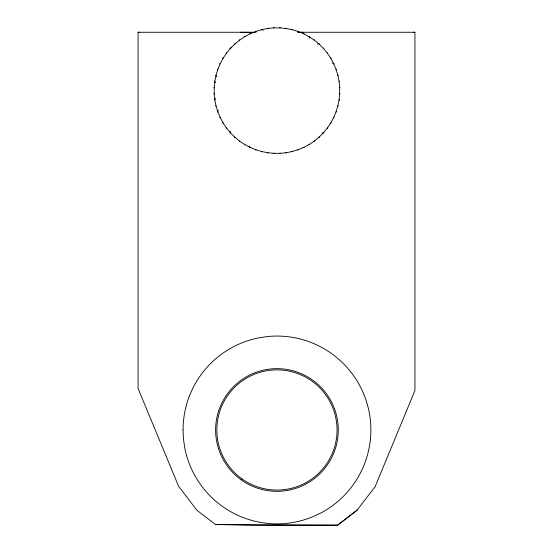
<?xml version="1.0" encoding="UTF-8"?>
<svg xmlns="http://www.w3.org/2000/svg" width="553" height="553" viewBox="0 0 553 553"><rect width="100%" height="100%" fill="white"/><g stroke="black" fill="none" stroke-linecap="round" stroke-linejoin="round"><path stroke-width="0.83" d="M213.99 87.803L214.018 87.215M339.867 93.989L339.895 93.402M214.654 81.063L214.571 81.65L215.649 82.694M230.373 131.234L230.055 132.699L230.449 133.135M215.891 75.008L215.746 75.574L216.721 76.722M337.994 106.197L338.139 105.623M217.516 69.65L217.716 69.097M336.176 112.107L336.369 111.554M219.852 63.927L220.108 63.395M333.777 117.81L334.033 117.277M222.741 58.459L223.046 57.954M330.839 123.25L331.143 122.745M218.373 110.317L217.516 111.554L217.716 112.107M226.156 53.302L226.509 52.825M327.376 128.372L327.729 127.902M139.771 32.268L138.077 32.274L138.077 388.448L178.591 486.246L196.778 510.149L215.476 524.493L254.311 525.35L337.572 525.246L357.107 510.149L375.121 486.668L414.923 390.591L414.923 32.274L413.298 32.268M323.83 132.699L323.436 133.135L321.943 132.962M215.649 98.51L214.571 99.554L214.654 100.141M234.41 44.109L234.845 43.715M319.04 137.49L319.482 137.089M215.476 524.493L337.572 525.136L357.107 510.149M239.166 40.169L239.643 39.816M314.242 141.388L314.719 141.036M244.295 36.705L244.799 36.401M309.086 144.803L309.59 144.499M303.618 147.692L304.15 147.437M249.735 33.768L250.267 33.512M255.438 31.369L255.991 31.175M297.894 150.029L298.447 149.835M261.348 29.551L261.922 29.406L263.062 30.38M291.97 151.798L292.544 151.653M317.574 44.033L319.04 43.715L319.482 44.109M285.894 152.974L286.482 152.891M267.403 28.314L267.991 28.224M273.555 27.678L274.15 27.65M279.742 153.554L280.33 153.527M297.963 32.337L303.065 32.268M138.077 32.274L256.018 32.268M297.929 32.274L414.923 32.274M240.451 32.268L254.131 32.392M273.555 153.527L274.15 153.554M279.742 27.65L280.33 27.678M285.894 28.224L286.482 28.314M267.403 152.891L267.991 152.974M332.298 63.125L333.777 63.395L334.033 63.927M291.97 29.406L292.544 29.551M261.348 151.653L261.922 151.798M255.438 149.835L255.991 150.029M297.894 31.175L298.447 31.369M303.618 33.512L304.15 33.768M250.267 147.692L249.735 147.437L249.465 145.957M244.295 144.499L244.799 144.803M309.086 36.401L309.59 36.705L309.715 38.205M314.242 39.816L314.719 40.169M239.166 141.036L239.643 141.388M234.41 137.089L234.845 137.49M323.436 48.07L323.83 48.505M327.383 52.825L327.729 53.302M226.156 127.902L226.509 128.372M330.839 57.954L331.143 58.459M222.741 122.745L223.046 123.25M219.852 117.277L220.108 117.81M336.176 69.097L336.369 69.65M337.994 75.008L338.139 75.574M215.746 105.623L215.891 106.197M339.231 81.063L339.321 81.65M183.036 429.985L183.506 439.303L184.84 448.303A93.886 93.886 0 0 0 249.693 519.799A94.487 94.487 0 0 0 276.942 523.891A93.886 93.886 0 0 0 312.874 516.696L321.307 512.742A94.065 94.065 0 0 0 349.531 489.557A94.439 94.439 0 0 0 363.701 465.923A93.886 93.886 0 0 0 267.624 336.535L258.624 337.883A93.886 93.886 0 0 0 183.064 429.958M339.867 87.215L339.895 87.803M213.99 93.402L214.018 93.989M339.321 99.554L339.231 100.141L339.314 99.554M230.449 48.07L230.055 48.505L230.449 48.07M231.147 47.717A62.738 62.738 0 0 0 242.083 142.771A62.696 62.696 0 0 0 295.157 150.637A62.855 62.855 0 0 0 306.521 145.937A62.738 62.738 0 0 0 326.712 52.404A62.738 62.738 0 0 0 231.147 47.717M241.212 479.845A61.342 61.342 0 0 0 337.987 435.999A61.342 61.342 0 0 0 251.629 374.111A61.342 61.342 0 0 0 241.212 479.845M241.938 478.836A60.104 60.104 0 0 0 336.756 435.875A60.104 60.104 0 0 0 252.14 375.238A60.104 60.104 0 0 0 241.938 478.836"/></g></svg>
